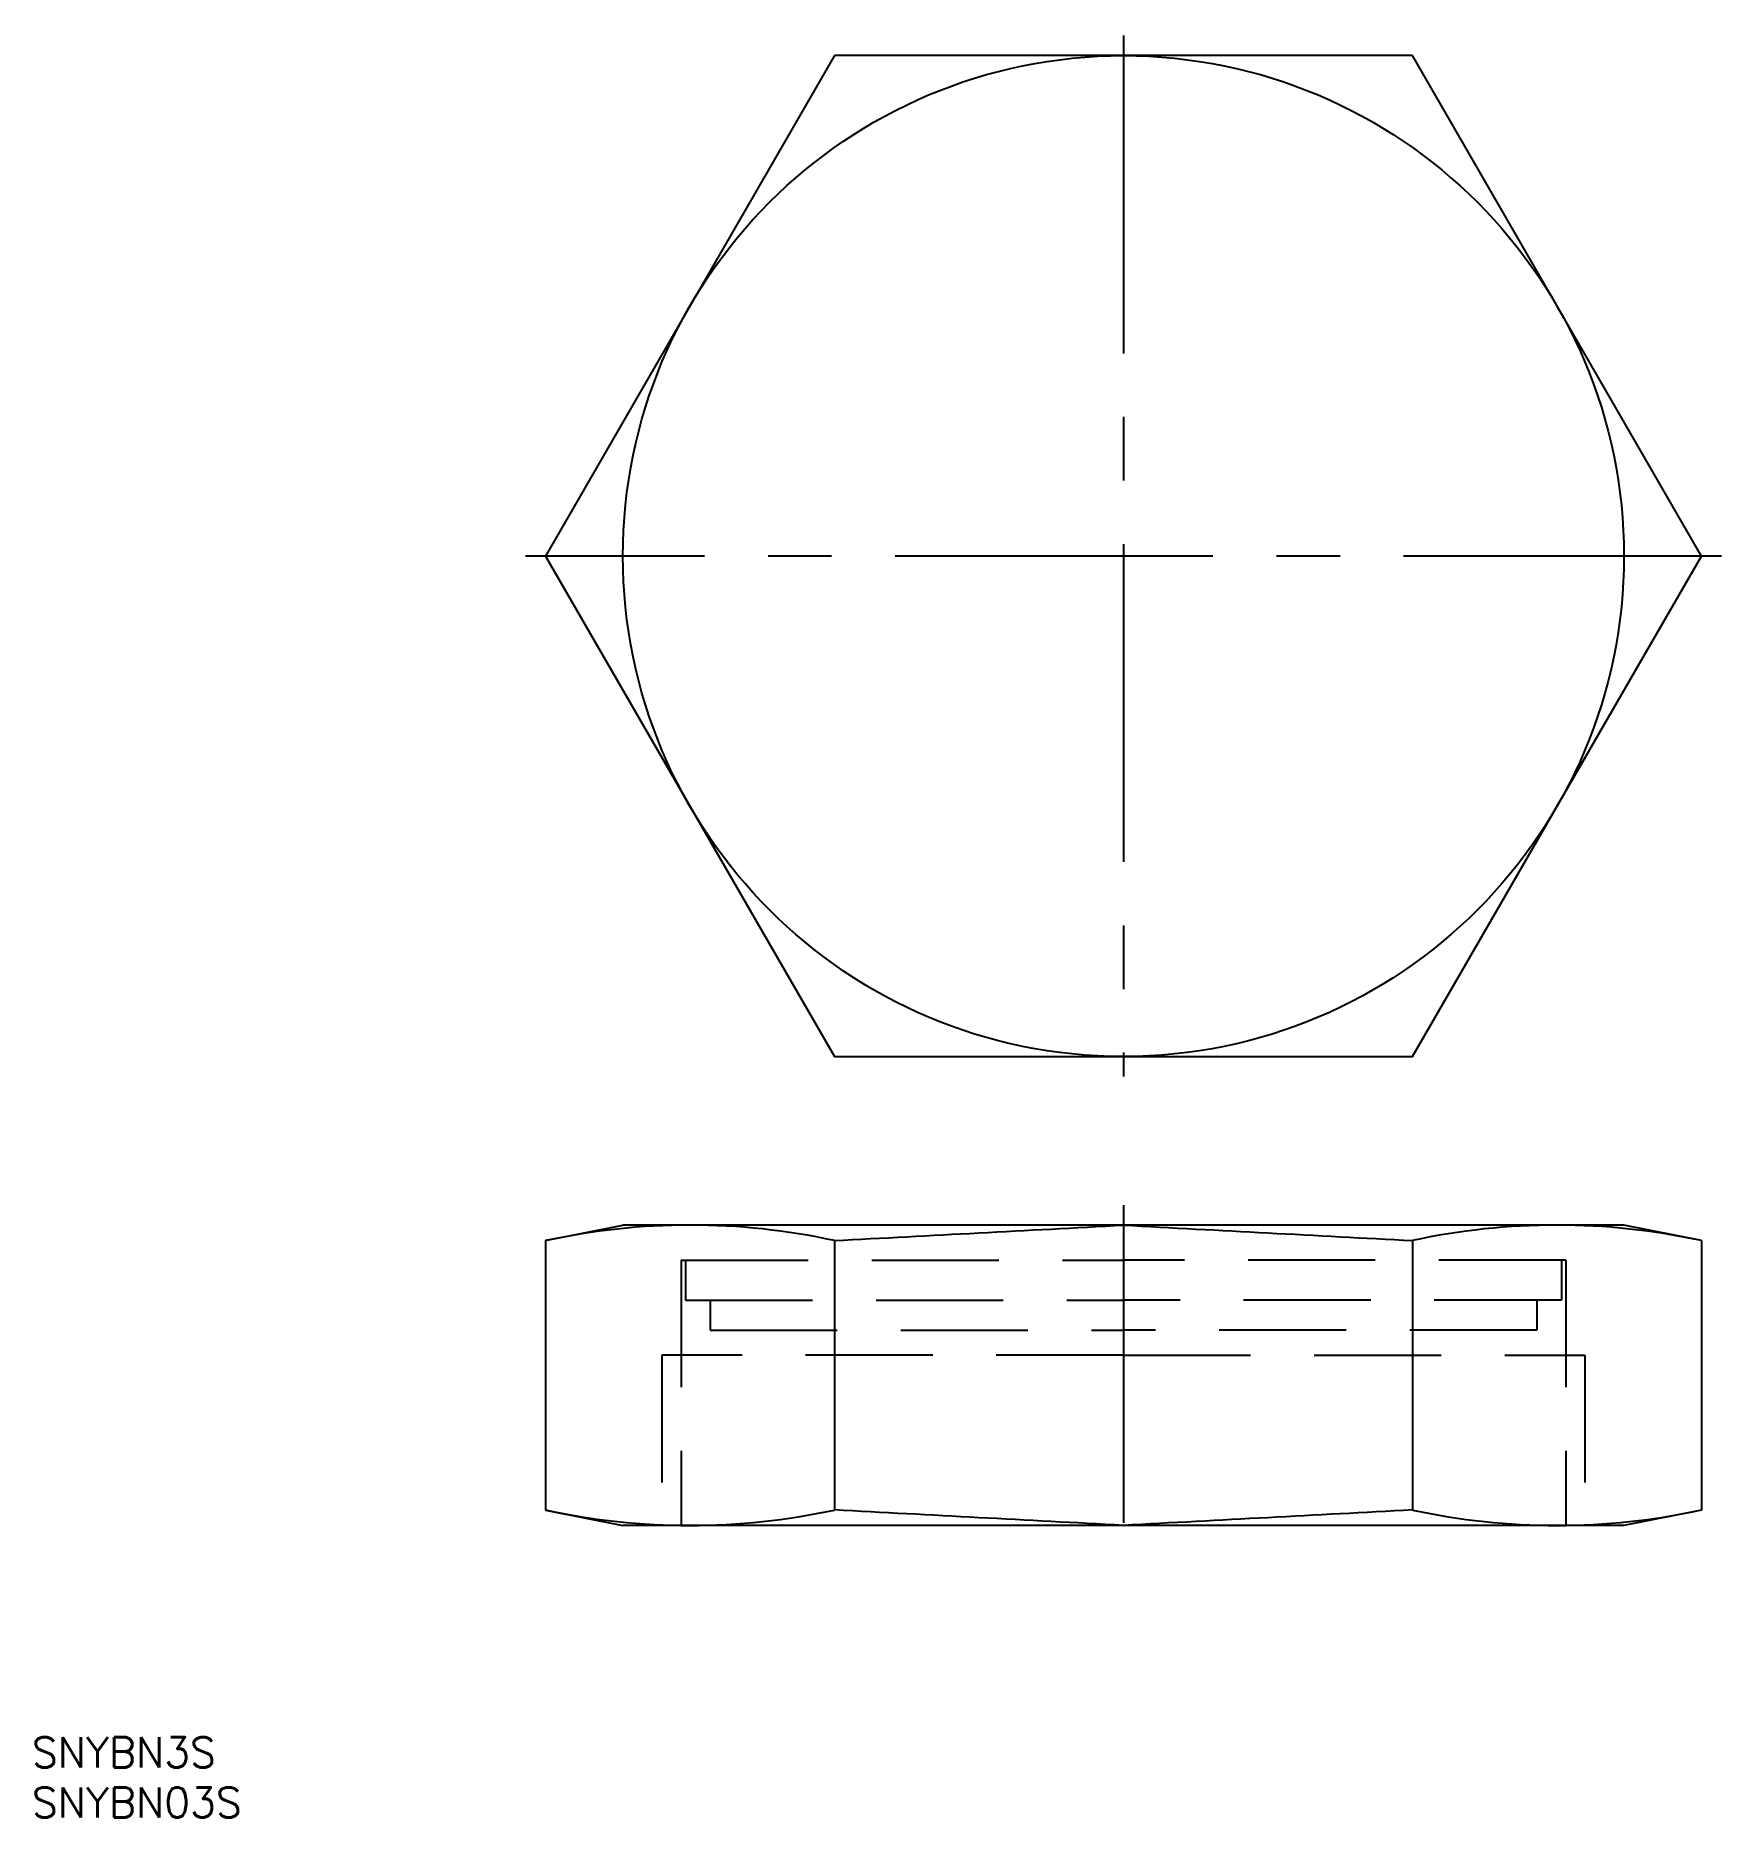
# Model space of a CAD drawing. Extents: x -109 to 60, y -126 to 52.
import ezdxf

# ---------------------------------------------------------------- set-up
doc = ezdxf.new("R2010")
doc.units = 0
doc.linetypes.add('CENTER', pattern=[50.8, 31.75, -6.35, 6.35, -6.35])
doc.linetypes.add('DASHED', pattern=[19.05, 12.7, -6.35])
doc.layers.get('0').update_dxf_attribs({"linetype": 'CONTINUOUS'})
doc.layers.add('CENTER', color=1, linetype='CENTER')
doc.styles.get("Standard").update_dxf_attribs({"font": 'txt.shx', "height": 3, "bigfont": 'bigfont.shx'})

# ---------------------------------------------------------------- blocks, each defined once
blk = doc.blocks.new('*U10')
at = {"color": 7, "linetype": 'CONTINUOUS'}
blk.add_text('SNYBN3S', height=3, dxfattribs=at).set_placement((-109.06, -121.01))
blk = doc.blocks.new('*U11')
at = {"color": 7, "linetype": 'CONTINUOUS'}
blk.add_text('SNYBN03S', height=3, dxfattribs=at).set_placement((-109.06, -126.01))

msp = doc.modelspace()

# ---------------------------------------------------------------- linework, layer by layer
at = {"color": 7, "linetype": 'CONTINUOUS'}
for p, q in [((-28.87, 50), (-57.74, 0)), ((28.87, 50), (-28.87, 50)), ((57.74, 0), (28.87, 50)), ((-57.74, 0), (-28.87, -50)), ((28.87, -50), (57.74, 0)), ((-28.87, -50), (28.87, -50)), ((-57.74, -68.38), (-50, -66.84)), ((50, -66.84), (-50, -66.84)), ((57.74, -68.38), (50, -66.84)), ((-57.74, -68.38), (-57.74, -95.3)), ((-28.87, -68.38), (-28.87, -95.3)), ((28.87, -68.38), (28.87, -95.3)), ((57.74, -68.38), (57.74, -95.3)), ((-57.74, -95.3), (-50, -96.84)), ((57.74, -95.3), (50, -96.84)), ((50, -96.84), (-50, -96.84))]:
    msp.add_line(p, q, dxfattribs=at)
at = {"color": 3, "linetype": 'DASHED'}
for p, q in [((-44.2, -70.34), (-44.2, -96.84)), ((-44.2, -70.34), (0, -70.34)), ((-43.75, -70.34), (-43.75, -74.34)), ((44.2, -70.34), (0, -70.34)), ((43.75, -70.34), (43.75, -74.34)), ((44.2, -70.34), (44.2, -96.84)), ((-43.75, -74.34), (0, -74.34)), ((-41.3, -74.34), (-41.3, -77.34)), ((43.75, -74.34), (0, -74.34)), ((41.3, -74.34), (41.3, -77.34)), ((-41.3, -77.34), (0, -77.34)), ((41.3, -77.34), (0, -77.34)), ((0, -79.84), (-46.11, -79.84)), ((-46.11, -79.84), (-46.11, -96.84)), ((0, -79.84), (46.11, -79.84)), ((46.11, -79.84), (46.11, -96.84))]:
    msp.add_line(p, q, dxfattribs=at)
at = {"color": 7, "linetype": 'CONTINUOUS'}
msp.add_circle((0, 0), 50, dxfattribs=at)
for centre, radius, start, end in [((-43.28, -135.11), 68.27, 77.8123, 102.2239), ((-2141.9, 39812.02), 39936.34, 273.032932, 273.074406), ((2141.9, 39812.02), 39936.34, 266.925594, 266.967068), ((43.28, -135.11), 68.27, 77.7761, 102.1877), ((-43.29, -28.51), 68.33, 257.792, 282.1823), ((-2141.9, -39975.7), 39936.34, 86.925594, 86.967068), ((2141.9, -39975.7), 39936.34, 93.032932, 93.074406), ((43.29, -28.51), 68.33, 257.8177, 282.208)]:
    msp.add_arc(centre, radius, start, end, dxfattribs=at)
at = {"layer": 'CENTER', "color": 1, "linetype": 'CENTER'}
for p, q in [((0.02, 52), (0.02, -52)), ((59.74, 0), (-59.74, 0)), ((0, -64.84), (0, -98.84))]:
    msp.add_line(p, q, dxfattribs=at)

# ---------------------------------------------------------------- block references
at = {"color": 7, "linetype": 'CONTINUOUS'}
for name in ['*U10', '*U11']:
    msp.add_blockref(name, (0, 0), dxfattribs=at)

doc.saveas('drawing.dxf')
